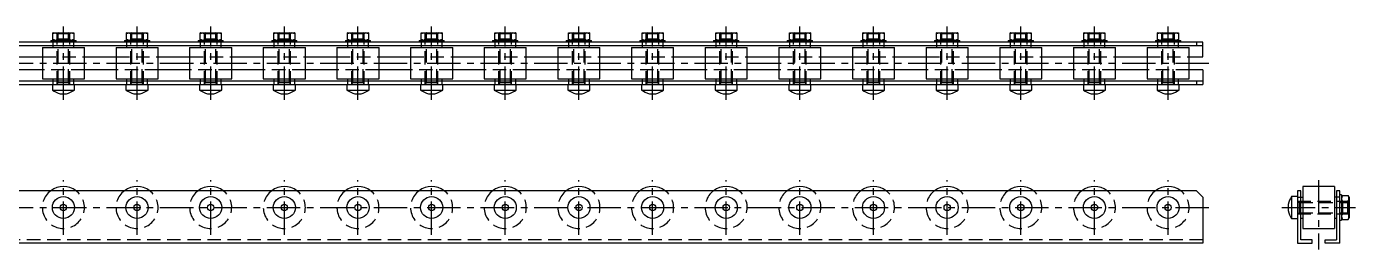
# Model space of a CAD drawing. Extents: x -3 to 1226, y -8 to 113.
# Drawn here: x 594 to 1226, y 7 to 113 of the extents above; entities that cross this region are included whole.
import ezdxf

# ---------------------------------------------------------------- set-up
doc = ezdxf.new("R2010")
doc.units = 0
doc.header["$LTSCALE"] = 0.5
doc.linetypes.add('CENTER', pattern=[50.8, 31.75, -6.35, 6.35, -6.35])
doc.linetypes.add('DASHED', pattern=[19.05, 12.7, -6.35])
for name, color, linetype in [('MSM_CENTER', 1, 'CENTER'), ('MSM_CONTINUOUS', 7, 'CONTINUOUS'), ('MSM_DASHED', 4, 'DASHED')]:
    doc.layers.add(name, color=color, linetype=linetype)

msp = doc.modelspace()

# ---------------------------------------------------------------- linework, layer by layer
at = {"layer": 'MSM_CENTER'}
for p, q in [((611.5, 78.24), (611.5, 113.24)), ((646.5, 78.24), (646.5, 113.24)), ((681.5, 78.24), (681.5, 113.24)), ((716.5, 78.24), (716.5, 113.24)), ((751.5, 78.24), (751.5, 113.24)), ((786.5, 78.24), (786.5, 113.24)), ((821.5, 78.24), (821.5, 113.24)), ((856.5, 78.24), (856.5, 113.24)), ((891.5, 78.24), (891.5, 113.24)), ((926.5, 78.24), (926.5, 113.24)), ((961.5, 78.24), (961.5, 113.24)), ((996.5, 78.24), (996.5, 113.24)), ((1031.5, 78.24), (1031.5, 113.24)), ((1066.5, 78.24), (1066.5, 113.24)), ((1101.5, 78.24), (1101.5, 113.24)), ((1136.5, 78.24), (1136.5, 113.24)), ((-3, 95.74), (1156, 95.74)), ((611.5, 14), (611.5, 40)), ((646.5, 14), (646.5, 40)), ((681.5, 14), (681.5, 40)), ((716.5, 14), (716.5, 40)), ((751.5, 14), (751.5, 40)), ((786.5, 14), (786.5, 40)), ((821.5, 14), (821.5, 40)), ((856.5, 14), (856.5, 40)), ((891.5, 14), (891.5, 40)), ((926.5, 14), (926.5, 40)), ((961.5, 14), (961.5, 40)), ((996.5, 14), (996.5, 40)), ((1031.5, 14), (1031.5, 40)), ((1066.5, 14), (1066.5, 40)), ((1101.5, 14), (1101.5, 40)), ((1136.5, 14), (1136.5, 40)), ((1208.03, 40), (1208.03, 7)), ((-3, 27), (1156, 27)), ((1190.53, 27), (1225.53, 27))]:
    msp.add_line(p, q, dxfattribs=at)
at = {"layer": 'MSM_CONTINUOUS'}
for p, q in [((606.6, 110.24), (606.5, 110.18)), ((606.5, 106.7), (606.5, 110.18)), ((606.6, 110.24), (616.4, 110.24)), ((611.5, 107.14), (611.5, 109.73)), ((616.5, 110.18), (616.4, 110.24)), ((616.5, 110.18), (616.5, 106.7)), ((641.6, 110.24), (641.5, 110.18)), ((641.5, 106.7), (641.5, 110.18)), ((641.6, 110.24), (651.4, 110.24)), ((646.5, 107.14), (646.5, 109.73)), ((651.5, 110.18), (651.4, 110.24)), ((651.5, 110.18), (651.5, 106.7)), ((676.6, 110.24), (676.5, 110.18)), ((676.5, 106.7), (676.5, 110.18)), ((676.6, 110.24), (686.4, 110.24)), ((681.5, 107.14), (681.5, 109.73)), ((686.5, 110.18), (686.4, 110.24)), ((686.5, 110.18), (686.5, 106.7)), ((711.6, 110.24), (711.5, 110.18)), ((711.5, 106.7), (711.5, 110.18)), ((711.6, 110.24), (721.4, 110.24)), ((716.5, 107.14), (716.5, 109.73)), ((721.5, 110.18), (721.4, 110.24)), ((721.5, 110.18), (721.5, 106.7)), ((746.6, 110.24), (746.5, 110.18)), ((746.5, 106.7), (746.5, 110.18)), ((746.6, 110.24), (756.4, 110.24)), ((751.5, 107.14), (751.5, 109.73)), ((756.5, 110.18), (756.4, 110.24)), ((756.5, 110.18), (756.5, 106.7)), ((781.6, 110.24), (781.5, 110.18)), ((781.5, 106.7), (781.5, 110.18)), ((781.6, 110.24), (791.4, 110.24)), ((786.5, 107.14), (786.5, 109.73)), ((791.5, 110.18), (791.4, 110.24)), ((791.5, 110.18), (791.5, 106.7)), ((816.6, 110.24), (816.5, 110.18)), ((816.5, 106.7), (816.5, 110.18)), ((816.6, 110.24), (826.4, 110.24)), ((821.5, 107.14), (821.5, 109.73)), ((826.5, 110.18), (826.4, 110.24)), ((826.5, 110.18), (826.5, 106.7)), ((851.6, 110.24), (851.5, 110.18)), ((851.5, 106.7), (851.5, 110.18)), ((851.6, 110.24), (861.4, 110.24)), ((856.5, 107.14), (856.5, 109.73)), ((861.5, 110.18), (861.4, 110.24)), ((861.5, 110.18), (861.5, 106.7)), ((886.6, 110.24), (886.5, 110.18)), ((886.5, 106.7), (886.5, 110.18)), ((886.6, 110.24), (896.4, 110.24)), ((891.5, 107.14), (891.5, 109.73)), ((896.5, 110.18), (896.4, 110.24)), ((896.5, 110.18), (896.5, 106.7)), ((921.6, 110.24), (921.5, 110.18)), ((921.5, 106.7), (921.5, 110.18)), ((921.6, 110.24), (931.4, 110.24)), ((926.5, 107.14), (926.5, 109.73)), ((931.5, 110.18), (931.4, 110.24)), ((931.5, 110.18), (931.5, 106.7)), ((956.6, 110.24), (956.5, 110.18)), ((956.5, 106.7), (956.5, 110.18)), ((956.6, 110.24), (966.4, 110.24)), ((961.5, 107.14), (961.5, 109.73)), ((966.5, 110.18), (966.4, 110.24)), ((966.5, 110.18), (966.5, 106.7)), ((991.6, 110.24), (991.5, 110.18)), ((991.5, 106.7), (991.5, 110.18)), ((991.6, 110.24), (1001.4, 110.24)), ((996.5, 107.14), (996.5, 109.73)), ((1001.5, 110.18), (1001.4, 110.24)), ((1001.5, 110.18), (1001.5, 106.7)), ((1026.6, 110.24), (1026.5, 110.18)), ((1026.5, 106.7), (1026.5, 110.18)), ((1026.6, 110.24), (1036.4, 110.24)), ((1031.5, 107.14), (1031.5, 109.73)), ((1036.5, 110.18), (1036.4, 110.24)), ((1036.5, 110.18), (1036.5, 106.7)), ((1061.6, 110.24), (1061.5, 110.18)), ((1061.5, 106.7), (1061.5, 110.18)), ((1061.6, 110.24), (1071.4, 110.24)), ((1066.5, 107.14), (1066.5, 109.73)), ((1071.5, 110.18), (1071.4, 110.24)), ((1071.5, 110.18), (1071.5, 106.7)), ((1096.6, 110.24), (1096.5, 110.18)), ((1096.5, 106.7), (1096.5, 110.18)), ((1096.6, 110.24), (1106.4, 110.24)), ((1101.5, 107.14), (1101.5, 109.73)), ((1106.5, 110.18), (1106.4, 110.24)), ((1106.5, 110.18), (1106.5, 106.7)), ((1131.6, 110.24), (1131.5, 110.18)), ((1131.5, 106.7), (1131.5, 110.18)), ((1131.6, 110.24), (1141.4, 110.24)), ((1136.5, 107.14), (1136.5, 109.73)), ((1141.5, 110.18), (1141.4, 110.24)), ((1141.5, 110.18), (1141.5, 106.7)), ((1153, 105.84), (0, 105.84)), ((0, 104.24), (1153, 104.24)), ((601.5, 103.24), (601.5, 88.24)), ((601.5, 103.24), (621.5, 103.24)), ((605.5, 106.64), (605.5, 105.84)), ((605.5, 106.64), (617.5, 106.64)), ((606.5, 106.7), (606.6, 106.64)), ((606.5, 104.24), (606.5, 103.24)), ((616.4, 106.64), (616.5, 106.7)), ((616.5, 103.24), (616.5, 104.24)), ((617.5, 105.84), (617.5, 106.64)), ((621.5, 88.24), (621.5, 103.24)), ((636.5, 103.24), (636.5, 88.24)), ((636.5, 103.24), (656.5, 103.24)), ((640.5, 106.64), (640.5, 105.84)), ((640.5, 106.64), (652.5, 106.64)), ((641.5, 106.7), (641.6, 106.64)), ((641.5, 104.24), (641.5, 103.24)), ((651.4, 106.64), (651.5, 106.7)), ((651.5, 103.24), (651.5, 104.24)), ((652.5, 105.84), (652.5, 106.64)), ((656.5, 88.24), (656.5, 103.24)), ((671.5, 103.24), (671.5, 88.24)), ((671.5, 103.24), (691.5, 103.24)), ((675.5, 106.64), (675.5, 105.84)), ((675.5, 106.64), (687.5, 106.64)), ((676.5, 106.7), (676.6, 106.64)), ((676.5, 104.24), (676.5, 103.24)), ((686.4, 106.64), (686.5, 106.7)), ((686.5, 103.24), (686.5, 104.24)), ((687.5, 105.84), (687.5, 106.64)), ((691.5, 88.24), (691.5, 103.24)), ((706.5, 103.24), (706.5, 88.24)), ((706.5, 103.24), (726.5, 103.24)), ((710.5, 106.64), (710.5, 105.84)), ((710.5, 106.64), (722.5, 106.64)), ((711.5, 106.7), (711.6, 106.64)), ((711.5, 104.24), (711.5, 103.24)), ((721.4, 106.64), (721.5, 106.7)), ((721.5, 103.24), (721.5, 104.24)), ((722.5, 105.84), (722.5, 106.64)), ((726.5, 88.24), (726.5, 103.24)), ((741.5, 103.24), (741.5, 88.24)), ((741.5, 103.24), (761.5, 103.24)), ((745.5, 106.64), (745.5, 105.84)), ((745.5, 106.64), (757.5, 106.64)), ((746.5, 106.7), (746.6, 106.64)), ((746.5, 104.24), (746.5, 103.24)), ((756.4, 106.64), (756.5, 106.7)), ((756.5, 103.24), (756.5, 104.24)), ((757.5, 105.84), (757.5, 106.64)), ((761.5, 88.24), (761.5, 103.24)), ((776.5, 103.24), (776.5, 88.24)), ((776.5, 103.24), (796.5, 103.24)), ((780.5, 106.64), (780.5, 105.84)), ((780.5, 106.64), (792.5, 106.64)), ((781.5, 106.7), (781.6, 106.64)), ((781.5, 104.24), (781.5, 103.24)), ((791.4, 106.64), (791.5, 106.7)), ((791.5, 103.24), (791.5, 104.24)), ((792.5, 105.84), (792.5, 106.64)), ((796.5, 88.24), (796.5, 103.24)), ((811.5, 103.24), (811.5, 88.24)), ((811.5, 103.24), (831.5, 103.24)), ((815.5, 106.64), (815.5, 105.84)), ((815.5, 106.64), (827.5, 106.64)), ((816.5, 106.7), (816.6, 106.64)), ((816.5, 104.24), (816.5, 103.24)), ((826.4, 106.64), (826.5, 106.7)), ((826.5, 103.24), (826.5, 104.24)), ((827.5, 105.84), (827.5, 106.64)), ((831.5, 88.24), (831.5, 103.24)), ((846.5, 103.24), (846.5, 88.24)), ((846.5, 103.24), (866.5, 103.24)), ((850.5, 106.64), (850.5, 105.84)), ((850.5, 106.64), (862.5, 106.64)), ((851.5, 106.7), (851.6, 106.64)), ((851.5, 104.24), (851.5, 103.24)), ((861.4, 106.64), (861.5, 106.7)), ((861.5, 103.24), (861.5, 104.24)), ((862.5, 105.84), (862.5, 106.64)), ((866.5, 88.24), (866.5, 103.24)), ((881.5, 103.24), (881.5, 88.24)), ((881.5, 103.24), (901.5, 103.24)), ((885.5, 106.64), (885.5, 105.84)), ((885.5, 106.64), (897.5, 106.64)), ((886.5, 106.7), (886.6, 106.64)), ((886.5, 104.24), (886.5, 103.24)), ((896.4, 106.64), (896.5, 106.7)), ((896.5, 103.24), (896.5, 104.24)), ((897.5, 105.84), (897.5, 106.64)), ((901.5, 88.24), (901.5, 103.24)), ((916.5, 103.24), (916.5, 88.24)), ((916.5, 103.24), (936.5, 103.24)), ((920.5, 106.64), (920.5, 105.84)), ((920.5, 106.64), (932.5, 106.64)), ((921.5, 106.7), (921.6, 106.64)), ((921.5, 104.24), (921.5, 103.24)), ((931.4, 106.64), (931.5, 106.7)), ((931.5, 103.24), (931.5, 104.24)), ((932.5, 105.84), (932.5, 106.64)), ((936.5, 88.24), (936.5, 103.24)), ((951.5, 103.24), (951.5, 88.24)), ((951.5, 103.24), (971.5, 103.24)), ((955.5, 106.64), (955.5, 105.84)), ((955.5, 106.64), (967.5, 106.64)), ((956.5, 106.7), (956.6, 106.64)), ((956.5, 104.24), (956.5, 103.24)), ((966.4, 106.64), (966.5, 106.7)), ((966.5, 103.24), (966.5, 104.24)), ((967.5, 105.84), (967.5, 106.64)), ((971.5, 88.24), (971.5, 103.24)), ((986.5, 103.24), (986.5, 88.24)), ((986.5, 103.24), (1006.5, 103.24)), ((990.5, 106.64), (990.5, 105.84)), ((990.5, 106.64), (1002.5, 106.64)), ((991.5, 106.7), (991.6, 106.64)), ((991.5, 104.24), (991.5, 103.24)), ((1001.4, 106.64), (1001.5, 106.7)), ((1001.5, 103.24), (1001.5, 104.24)), ((1002.5, 105.84), (1002.5, 106.64)), ((1006.5, 88.24), (1006.5, 103.24)), ((1021.5, 103.24), (1021.5, 88.24)), ((1021.5, 103.24), (1041.5, 103.24)), ((1025.5, 106.64), (1025.5, 105.84)), ((1025.5, 106.64), (1037.5, 106.64)), ((1026.5, 106.7), (1026.6, 106.64)), ((1026.5, 104.24), (1026.5, 103.24)), ((1036.4, 106.64), (1036.5, 106.7)), ((1036.5, 103.24), (1036.5, 104.24)), ((1037.5, 105.84), (1037.5, 106.64)), ((1041.5, 88.24), (1041.5, 103.24)), ((1056.5, 103.24), (1056.5, 88.24)), ((1056.5, 103.24), (1076.5, 103.24)), ((1060.5, 106.64), (1060.5, 105.84)), ((1060.5, 106.64), (1072.5, 106.64)), ((1061.5, 106.7), (1061.6, 106.64)), ((1061.5, 104.24), (1061.5, 103.24)), ((1071.4, 106.64), (1071.5, 106.7)), ((1071.5, 103.24), (1071.5, 104.24)), ((1072.5, 105.84), (1072.5, 106.64)), ((1076.5, 88.24), (1076.5, 103.24)), ((1091.5, 103.24), (1091.5, 88.24)), ((1091.5, 103.24), (1111.5, 103.24)), ((1095.5, 106.64), (1095.5, 105.84)), ((1095.5, 106.64), (1107.5, 106.64)), ((1096.5, 106.7), (1096.6, 106.64)), ((1096.5, 104.24), (1096.5, 103.24)), ((1106.4, 106.64), (1106.5, 106.7)), ((1106.5, 103.24), (1106.5, 104.24)), ((1107.5, 105.84), (1107.5, 106.64)), ((1111.5, 88.24), (1111.5, 103.24)), ((1126.5, 103.24), (1126.5, 88.24)), ((1126.5, 103.24), (1146.5, 103.24)), ((1130.5, 106.64), (1130.5, 105.84)), ((1130.5, 106.64), (1142.5, 106.64)), ((1131.5, 106.7), (1131.6, 106.64)), ((1131.5, 104.24), (1131.5, 103.24)), ((1141.4, 106.64), (1141.5, 106.7)), ((1141.5, 103.24), (1141.5, 104.24)), ((1142.5, 105.84), (1142.5, 106.64)), ((1146.5, 88.24), (1146.5, 103.24)), ((1150, 105.84), (1150, 104.24)), ((1153, 98.84), (1153, 105.84)), ((586.5, 98.84), (601.5, 98.84)), ((621.5, 98.84), (636.5, 98.84)), ((656.5, 98.84), (671.5, 98.84)), ((691.5, 98.84), (706.5, 98.84)), ((726.5, 98.84), (741.5, 98.84)), ((761.5, 98.84), (776.5, 98.84)), ((796.5, 98.84), (811.5, 98.84)), ((831.5, 98.84), (846.5, 98.84)), ((866.5, 98.84), (881.5, 98.84)), ((901.5, 98.84), (916.5, 98.84)), ((936.5, 98.84), (951.5, 98.84)), ((971.5, 98.84), (986.5, 98.84)), ((1006.5, 98.84), (1021.5, 98.84)), ((1041.5, 98.84), (1056.5, 98.84)), ((1076.5, 98.84), (1091.5, 98.84)), ((1111.5, 98.84), (1126.5, 98.84)), ((1146.5, 98.84), (1153, 98.84)), ((601.5, 92.64), (586.5, 92.64)), ((636.5, 92.64), (621.5, 92.64)), ((671.5, 92.64), (656.5, 92.64)), ((706.5, 92.64), (691.5, 92.64)), ((741.5, 92.64), (726.5, 92.64)), ((776.5, 92.64), (761.5, 92.64)), ((811.5, 92.64), (796.5, 92.64)), ((846.5, 92.64), (831.5, 92.64)), ((881.5, 92.64), (866.5, 92.64)), ((916.5, 92.64), (901.5, 92.64)), ((951.5, 92.64), (936.5, 92.64)), ((986.5, 92.64), (971.5, 92.64)), ((1021.5, 92.64), (1006.5, 92.64)), ((1056.5, 92.64), (1041.5, 92.64)), ((1091.5, 92.64), (1076.5, 92.64)), ((1126.5, 92.64), (1111.5, 92.64)), ((1153, 92.64), (1146.5, 92.64)), ((1153, 92.64), (1153, 85.64)), ((1153, 87.24), (0, 87.24)), ((0, 85.64), (1153, 85.64)), ((601.5, 88.24), (621.5, 88.24)), ((606.25, 85.64), (606.25, 82.93)), ((606.25, 82.93), (616.75, 82.93)), ((606.5, 88.24), (606.5, 87.24)), ((616.5, 87.24), (616.5, 88.24)), ((616.75, 82.93), (616.75, 85.64)), ((636.5, 88.24), (656.5, 88.24)), ((641.25, 85.64), (641.25, 82.93)), ((641.25, 82.93), (651.75, 82.93)), ((641.5, 88.24), (641.5, 87.24)), ((651.5, 87.24), (651.5, 88.24)), ((651.75, 82.93), (651.75, 85.64)), ((671.5, 88.24), (691.5, 88.24)), ((676.25, 85.64), (676.25, 82.93)), ((676.25, 82.93), (686.75, 82.93)), ((676.5, 88.24), (676.5, 87.24)), ((686.5, 87.24), (686.5, 88.24)), ((686.75, 82.93), (686.75, 85.64)), ((706.5, 88.24), (726.5, 88.24)), ((711.25, 85.64), (711.25, 82.93)), ((711.25, 82.93), (721.75, 82.93)), ((711.5, 88.24), (711.5, 87.24)), ((721.5, 87.24), (721.5, 88.24)), ((721.75, 82.93), (721.75, 85.64)), ((741.5, 88.24), (761.5, 88.24)), ((746.25, 85.64), (746.25, 82.93)), ((746.25, 82.93), (756.75, 82.93)), ((746.5, 88.24), (746.5, 87.24)), ((756.5, 87.24), (756.5, 88.24)), ((756.75, 82.93), (756.75, 85.64)), ((776.5, 88.24), (796.5, 88.24)), ((781.25, 85.64), (781.25, 82.93)), ((781.25, 82.93), (791.75, 82.93)), ((781.5, 88.24), (781.5, 87.24)), ((791.5, 87.24), (791.5, 88.24)), ((791.75, 82.93), (791.75, 85.64)), ((811.5, 88.24), (831.5, 88.24)), ((816.25, 85.64), (816.25, 82.93)), ((816.25, 82.93), (826.75, 82.93)), ((816.5, 88.24), (816.5, 87.24)), ((826.5, 87.24), (826.5, 88.24)), ((826.75, 82.93), (826.75, 85.64)), ((846.5, 88.24), (866.5, 88.24)), ((851.25, 85.64), (851.25, 82.93)), ((851.25, 82.93), (861.75, 82.93)), ((851.5, 88.24), (851.5, 87.24)), ((861.5, 87.24), (861.5, 88.24)), ((861.75, 82.93), (861.75, 85.64)), ((881.5, 88.24), (901.5, 88.24)), ((886.25, 85.64), (886.25, 82.93)), ((886.25, 82.93), (896.75, 82.93)), ((886.5, 88.24), (886.5, 87.24)), ((896.5, 87.24), (896.5, 88.24)), ((896.75, 82.93), (896.75, 85.64)), ((916.5, 88.24), (936.5, 88.24)), ((921.25, 85.64), (921.25, 82.93)), ((921.25, 82.93), (931.75, 82.93)), ((921.5, 88.24), (921.5, 87.24)), ((931.5, 87.24), (931.5, 88.24)), ((931.75, 82.93), (931.75, 85.64)), ((951.5, 88.24), (971.5, 88.24)), ((956.25, 85.64), (956.25, 82.93)), ((956.25, 82.93), (966.75, 82.93)), ((956.5, 88.24), (956.5, 87.24)), ((966.5, 87.24), (966.5, 88.24)), ((966.75, 82.93), (966.75, 85.64)), ((986.5, 88.24), (1006.5, 88.24)), ((991.25, 85.64), (991.25, 82.93)), ((991.25, 82.93), (1001.75, 82.93)), ((991.5, 88.24), (991.5, 87.24)), ((1001.5, 87.24), (1001.5, 88.24)), ((1001.75, 82.93), (1001.75, 85.64)), ((1021.5, 88.24), (1041.5, 88.24)), ((1026.25, 85.64), (1026.25, 82.93)), ((1026.25, 82.93), (1036.75, 82.93)), ((1026.5, 88.24), (1026.5, 87.24)), ((1036.5, 87.24), (1036.5, 88.24)), ((1036.75, 82.93), (1036.75, 85.64)), ((1056.5, 88.24), (1076.5, 88.24)), ((1061.25, 85.64), (1061.25, 82.93)), ((1061.25, 82.93), (1071.75, 82.93)), ((1061.5, 88.24), (1061.5, 87.24)), ((1071.5, 87.24), (1071.5, 88.24)), ((1071.75, 82.93), (1071.75, 85.64)), ((1091.5, 88.24), (1111.5, 88.24)), ((1096.25, 85.64), (1096.25, 82.93)), ((1096.25, 82.93), (1106.75, 82.93)), ((1096.5, 88.24), (1096.5, 87.24)), ((1106.5, 87.24), (1106.5, 88.24)), ((1106.75, 82.93), (1106.75, 85.64)), ((1126.5, 88.24), (1146.5, 88.24)), ((1131.25, 85.64), (1131.25, 82.93)), ((1131.25, 82.93), (1141.75, 82.93)), ((1131.5, 88.24), (1131.5, 87.24)), ((1141.5, 87.24), (1141.5, 88.24)), ((1141.75, 82.93), (1141.75, 85.64)), ((1150, 87.24), (1150, 85.64)), ((610.01, 81.24), (612.99, 81.24)), ((645.01, 81.24), (647.99, 81.24)), ((680.01, 81.24), (682.99, 81.24)), ((715.01, 81.24), (717.99, 81.24)), ((750.01, 81.24), (752.99, 81.24)), ((785.01, 81.24), (787.99, 81.24)), ((820.01, 81.24), (822.99, 81.24)), ((855.01, 81.24), (857.99, 81.24)), ((890.01, 81.24), (892.99, 81.24)), ((925.01, 81.24), (927.99, 81.24)), ((960.01, 81.24), (962.99, 81.24)), ((995.01, 81.24), (997.99, 81.24)), ((1030.01, 81.24), (1032.99, 81.24)), ((1065.01, 81.24), (1067.99, 81.24)), ((1100.01, 81.24), (1102.99, 81.24)), ((1135.01, 81.24), (1137.99, 81.24)), ((1150, 35), (3, 35)), ((1150, 35), (1153, 32)), ((1153, 32), (1153, 10)), ((1195.22, 32.25), (1195.22, 21.75)), ((1197.93, 32.25), (1195.22, 32.25)), ((1199.53, 35), (1197.93, 35)), ((1197.93, 35), (1197.93, 10)), ((1197.93, 32), (1200.53, 32)), ((1199.53, 11.6), (1199.53, 35)), ((1200.53, 37), (1200.53, 17)), ((1215.53, 37), (1200.53, 37)), ((1215.53, 37), (1215.53, 17)), ((1218.13, 32), (1215.53, 32)), ((1216.53, 35), (1216.53, 11.6)), ((1218.13, 35), (1216.53, 35)), ((1218.13, 10), (1218.13, 35)), ((1218.93, 33), (1218.13, 33)), ((1218.93, 33), (1218.93, 21)), ((1219.43, 32.77), (1218.93, 31.9)), ((1219.43, 32.77), (1222.02, 32.77)), ((1222.53, 31.9), (1222.02, 32.77)), ((1222.53, 31.9), (1222.53, 22.1)), ((1193.53, 28.49), (1193.53, 25.51)), ((1219.43, 29.89), (1222.02, 29.89)), ((1195.22, 21.75), (1197.93, 21.75)), ((1199.53, 22), (1200.53, 22)), ((1215.53, 22), (1216.53, 22)), ((1218.13, 21), (1218.93, 21)), ((1218.93, 22.1), (1219.43, 21.23)), ((1219.43, 24.11), (1222.02, 24.11)), ((1219.43, 21.23), (1222.02, 21.23)), ((1222.02, 21.23), (1222.53, 22.1)), ((1200.53, 17), (1215.53, 17)), ((1153, 10), (0, 10)), ((1197.93, 10), (1204.93, 10)), ((1204.93, 11.6), (1199.53, 11.6)), ((1204.93, 10), (1204.93, 11.6)), ((1211.13, 11.6), (1216.53, 11.6)), ((1211.13, 10), (1211.13, 11.6)), ((1218.13, 10), (1211.13, 10))]:
    msp.add_line(p, q, dxfattribs=at)
for centre, radius in [((611.5, 27), 5.25), ((646.5, 27), 5.25), ((681.5, 27), 5.25), ((716.5, 27), 5.25), ((751.5, 27), 5.25), ((786.5, 27), 5.25), ((821.5, 27), 5.25), ((856.5, 27), 5.25), ((891.5, 27), 5.25), ((926.5, 27), 5.25), ((961.5, 27), 5.25), ((996.5, 27), 5.25), ((1031.5, 27), 5.25), ((1066.5, 27), 5.25), ((1101.5, 27), 5.25), ((1136.5, 27), 5.25), ((611.5, 27), 1.49), ((646.5, 27), 1.49), ((681.5, 27), 1.49), ((716.5, 27), 1.49), ((751.5, 27), 1.49), ((786.5, 27), 1.49), ((821.5, 27), 1.49), ((856.5, 27), 1.49), ((891.5, 27), 1.49), ((926.5, 27), 1.49), ((961.5, 27), 1.49), ((996.5, 27), 1.49), ((1031.5, 27), 1.49), ((1066.5, 27), 1.49), ((1101.5, 27), 1.49), ((1136.5, 27), 1.49)]:
    msp.add_circle(centre, radius, dxfattribs=at)
for centre, radius, start, end in [((609, 102.81), 7.37, 70.15922, 109.84078), ((614, 102.81), 7.37, 70.15922, 109.84078), ((644, 102.81), 7.37, 70.15922, 109.84078), ((649, 102.81), 7.37, 70.15922, 109.84078), ((679, 102.81), 7.37, 70.15922, 109.84078), ((684, 102.81), 7.37, 70.15922, 109.84078), ((714, 102.81), 7.37, 70.15922, 109.84078), ((719, 102.81), 7.37, 70.15922, 109.84078), ((749, 102.81), 7.37, 70.15922, 109.84078), ((754, 102.81), 7.37, 70.15922, 109.84078), ((784, 102.81), 7.37, 70.15922, 109.84078), ((789, 102.81), 7.37, 70.15922, 109.84078), ((819, 102.81), 7.37, 70.15922, 109.84078), ((824, 102.81), 7.37, 70.15922, 109.84078), ((854, 102.81), 7.37, 70.15922, 109.84078), ((859, 102.81), 7.37, 70.15922, 109.84078), ((889, 102.81), 7.37, 70.15922, 109.84078), ((894, 102.81), 7.37, 70.15922, 109.84078), ((924, 102.81), 7.37, 70.15922, 109.84078), ((929, 102.81), 7.37, 70.15922, 109.84078), ((959, 102.81), 7.37, 70.15922, 109.84078), ((964, 102.81), 7.37, 70.15922, 109.84078), ((994, 102.81), 7.37, 70.15922, 109.84078), ((999, 102.81), 7.37, 70.15922, 109.84078), ((1029, 102.81), 7.37, 70.15922, 109.84078), ((1034, 102.81), 7.37, 70.15922, 109.84078), ((1064, 102.81), 7.37, 70.15922, 109.84078), ((1069, 102.81), 7.37, 70.15922, 109.84078), ((1099, 102.81), 7.37, 70.15922, 109.84078), ((1104, 102.81), 7.37, 70.15922, 109.84078), ((1134, 102.81), 7.37, 70.15922, 109.84078), ((1139, 102.81), 7.37, 70.15922, 109.84078), ((609, 114.07), 7.37, 250.15922, 289.84078), ((614, 114.07), 7.37, 250.15922, 289.84078), ((644, 114.07), 7.37, 250.15922, 289.84078), ((649, 114.07), 7.37, 250.15922, 289.84078), ((679, 114.07), 7.37, 250.15922, 289.84078), ((684, 114.07), 7.37, 250.15922, 289.84078), ((714, 114.07), 7.37, 250.15922, 289.84078), ((719, 114.07), 7.37, 250.15922, 289.84078), ((749, 114.07), 7.37, 250.15922, 289.84078), ((754, 114.07), 7.37, 250.15922, 289.84078), ((784, 114.07), 7.37, 250.15922, 289.84078), ((789, 114.07), 7.37, 250.15922, 289.84078), ((819, 114.07), 7.37, 250.15922, 289.84078), ((824, 114.07), 7.37, 250.15922, 289.84078), ((854, 114.07), 7.37, 250.15922, 289.84078), ((859, 114.07), 7.37, 250.15922, 289.84078), ((889, 114.07), 7.37, 250.15922, 289.84078), ((894, 114.07), 7.37, 250.15922, 289.84078), ((924, 114.07), 7.37, 250.15922, 289.84078), ((929, 114.07), 7.37, 250.15922, 289.84078), ((959, 114.07), 7.37, 250.15922, 289.84078), ((964, 114.07), 7.37, 250.15922, 289.84078), ((994, 114.07), 7.37, 250.15922, 289.84078), ((999, 114.07), 7.37, 250.15922, 289.84078), ((1029, 114.07), 7.37, 250.15922, 289.84078), ((1034, 114.07), 7.37, 250.15922, 289.84078), ((1064, 114.07), 7.37, 250.15922, 289.84078), ((1069, 114.07), 7.37, 250.15922, 289.84078), ((1099, 114.07), 7.37, 250.15922, 289.84078), ((1104, 114.07), 7.37, 250.15922, 289.84078), ((1134, 114.07), 7.37, 250.15922, 289.84078), ((1139, 114.07), 7.37, 250.15922, 289.84078), ((613.04, 92.97), 12.12, 235.94449, 255.52141), ((609.96, 92.97), 12.12, 284.47859, 304.05551), ((648.04, 92.97), 12.12, 235.94449, 255.52141), ((644.96, 92.97), 12.12, 284.47859, 304.05551), ((683.04, 92.97), 12.12, 235.94449, 255.52141), ((679.96, 92.97), 12.12, 284.47859, 304.05551), ((718.04, 92.97), 12.12, 235.94449, 255.52141), ((714.96, 92.97), 12.12, 284.47859, 304.05551), ((753.04, 92.97), 12.12, 235.94449, 255.52141), ((749.96, 92.97), 12.12, 284.47859, 304.05551), ((788.04, 92.97), 12.12, 235.94449, 255.52141), ((784.96, 92.97), 12.12, 284.47859, 304.05551), ((823.04, 92.97), 12.12, 235.94449, 255.52141), ((819.96, 92.97), 12.12, 284.47859, 304.05551), ((858.04, 92.97), 12.12, 235.94449, 255.52141), ((854.96, 92.97), 12.12, 284.47859, 304.05551), ((893.04, 92.97), 12.12, 235.94449, 255.52141), ((889.96, 92.97), 12.12, 284.47859, 304.05551), ((928.04, 92.97), 12.12, 235.94449, 255.52141), ((924.96, 92.97), 12.12, 284.47859, 304.05551), ((963.04, 92.97), 12.12, 235.94449, 255.52141), ((959.96, 92.97), 12.12, 284.47859, 304.05551), ((998.04, 92.97), 12.12, 235.94449, 255.52141), ((994.96, 92.97), 12.12, 284.47859, 304.05551), ((1033.04, 92.97), 12.12, 235.94449, 255.52141), ((1029.96, 92.97), 12.12, 284.47859, 304.05551), ((1068.04, 92.97), 12.12, 235.94449, 255.52141), ((1064.96, 92.97), 12.12, 284.47859, 304.05551), ((1103.04, 92.97), 12.12, 235.94449, 255.52141), ((1099.96, 92.97), 12.12, 284.47859, 304.05551), ((1138.04, 92.97), 12.12, 235.94449, 255.52141), ((1134.96, 92.97), 12.12, 284.47859, 304.05551), ((611.5, 27), 10, 53.1301, 126.8699), ((646.5, 27), 10, 53.1301, 126.8699), ((681.5, 27), 10, 53.1301, 126.8699), ((716.5, 27), 10, 53.1301, 126.8699), ((751.5, 27), 10, 53.1301, 126.8699), ((786.5, 27), 10, 53.1301, 126.8699), ((821.5, 27), 10, 53.1301, 126.8699), ((856.5, 27), 10, 53.1301, 126.8699), ((891.5, 27), 10, 53.1301, 126.8699), ((926.5, 27), 10, 53.1301, 126.8699), ((961.5, 27), 10, 53.1301, 126.8699), ((996.5, 27), 10, 53.1301, 126.8699), ((1031.5, 27), 10, 53.1301, 126.8699), ((1066.5, 27), 10, 53.1301, 126.8699), ((1101.5, 27), 10, 53.1301, 126.8699), ((1136.5, 27), 10, 53.1301, 126.8699), ((1205.26, 25.46), 12.12, 145.94449, 165.52141), ((1221.54, 31.33), 2.56, 154.35735, 214.35735), ((1219.91, 31.33), 2.56, 325.64265, 25.64265), ((1205.26, 28.54), 12.12, 194.47859, 214.05551), ((1228.59, 27), 9.61, 162.51237, 197.48763), ((1212.86, 27), 9.61, 342.51237, 17.48763), ((1221.54, 22.67), 2.56, 145.64265, 205.64265), ((1219.91, 22.67), 2.56, 334.35735, 34.35735)]:
    msp.add_arc(centre, radius, start, end, dxfattribs=at)
at = {"layer": 'MSM_DASHED'}
for p, q in [((607.96, 110.24), (608.5, 109.7)), ((609.04, 110.24), (608.5, 109.7)), ((614.5, 109.7), (608.5, 109.7)), ((608.5, 85.64), (608.5, 109.7)), ((609.04, 86.58), (609.04, 110.24)), ((613.96, 110.24), (614.5, 109.7)), ((613.96, 86.58), (613.96, 110.24)), ((615.04, 110.24), (614.5, 109.7)), ((614.5, 85.64), (614.5, 109.7)), ((642.96, 110.24), (643.5, 109.7)), ((644.04, 110.24), (643.5, 109.7)), ((649.5, 109.7), (643.5, 109.7)), ((643.5, 85.64), (643.5, 109.7)), ((644.04, 86.58), (644.04, 110.24)), ((648.96, 110.24), (649.5, 109.7)), ((648.96, 86.58), (648.96, 110.24)), ((650.04, 110.24), (649.5, 109.7)), ((649.5, 85.64), (649.5, 109.7)), ((677.96, 110.24), (678.5, 109.7)), ((679.04, 110.24), (678.5, 109.7)), ((684.5, 109.7), (678.5, 109.7)), ((678.5, 85.64), (678.5, 109.7)), ((679.04, 86.58), (679.04, 110.24)), ((683.96, 110.24), (684.5, 109.7)), ((683.96, 86.58), (683.96, 110.24)), ((685.04, 110.24), (684.5, 109.7)), ((684.5, 85.64), (684.5, 109.7)), ((712.96, 110.24), (713.5, 109.7)), ((714.04, 110.24), (713.5, 109.7)), ((719.5, 109.7), (713.5, 109.7)), ((713.5, 85.64), (713.5, 109.7)), ((714.04, 86.58), (714.04, 110.24)), ((718.96, 110.24), (719.5, 109.7)), ((718.96, 86.58), (718.96, 110.24)), ((720.04, 110.24), (719.5, 109.7)), ((719.5, 85.64), (719.5, 109.7)), ((747.96, 110.24), (748.5, 109.7)), ((749.04, 110.24), (748.5, 109.7)), ((754.5, 109.7), (748.5, 109.7)), ((748.5, 85.64), (748.5, 109.7)), ((749.04, 86.58), (749.04, 110.24)), ((753.96, 110.24), (754.5, 109.7)), ((753.96, 86.58), (753.96, 110.24)), ((755.04, 110.24), (754.5, 109.7)), ((754.5, 85.64), (754.5, 109.7)), ((782.96, 110.24), (783.5, 109.7)), ((784.04, 110.24), (783.5, 109.7)), ((789.5, 109.7), (783.5, 109.7)), ((783.5, 85.64), (783.5, 109.7)), ((784.04, 86.58), (784.04, 110.24)), ((788.96, 110.24), (789.5, 109.7)), ((788.96, 86.58), (788.96, 110.24)), ((790.04, 110.24), (789.5, 109.7)), ((789.5, 85.64), (789.5, 109.7)), ((817.96, 110.24), (818.5, 109.7)), ((819.04, 110.24), (818.5, 109.7)), ((824.5, 109.7), (818.5, 109.7)), ((818.5, 85.64), (818.5, 109.7)), ((819.04, 86.58), (819.04, 110.24)), ((823.96, 110.24), (824.5, 109.7)), ((823.96, 86.58), (823.96, 110.24)), ((825.04, 110.24), (824.5, 109.7)), ((824.5, 85.64), (824.5, 109.7)), ((852.96, 110.24), (853.5, 109.7)), ((854.04, 110.24), (853.5, 109.7)), ((859.5, 109.7), (853.5, 109.7)), ((853.5, 85.64), (853.5, 109.7)), ((854.04, 86.58), (854.04, 110.24)), ((858.96, 110.24), (859.5, 109.7)), ((858.96, 86.58), (858.96, 110.24)), ((860.04, 110.24), (859.5, 109.7)), ((859.5, 85.64), (859.5, 109.7)), ((887.96, 110.24), (888.5, 109.7)), ((889.04, 110.24), (888.5, 109.7)), ((894.5, 109.7), (888.5, 109.7)), ((888.5, 85.64), (888.5, 109.7)), ((889.04, 86.58), (889.04, 110.24)), ((893.96, 110.24), (894.5, 109.7)), ((893.96, 86.58), (893.96, 110.24)), ((895.04, 110.24), (894.5, 109.7)), ((894.5, 85.64), (894.5, 109.7)), ((922.96, 110.24), (923.5, 109.7)), ((924.04, 110.24), (923.5, 109.7)), ((929.5, 109.7), (923.5, 109.7)), ((923.5, 85.64), (923.5, 109.7)), ((924.04, 86.58), (924.04, 110.24)), ((928.96, 110.24), (929.5, 109.7)), ((928.96, 86.58), (928.96, 110.24)), ((930.04, 110.24), (929.5, 109.7)), ((929.5, 85.64), (929.5, 109.7)), ((957.96, 110.24), (958.5, 109.7)), ((959.04, 110.24), (958.5, 109.7)), ((964.5, 109.7), (958.5, 109.7)), ((958.5, 85.64), (958.5, 109.7)), ((959.04, 86.58), (959.04, 110.24)), ((963.96, 110.24), (964.5, 109.7)), ((963.96, 86.58), (963.96, 110.24)), ((965.04, 110.24), (964.5, 109.7)), ((964.5, 85.64), (964.5, 109.7)), ((992.96, 110.24), (993.5, 109.7)), ((994.04, 110.24), (993.5, 109.7)), ((999.5, 109.7), (993.5, 109.7)), ((993.5, 85.64), (993.5, 109.7)), ((994.04, 86.58), (994.04, 110.24)), ((998.96, 110.24), (999.5, 109.7)), ((998.96, 86.58), (998.96, 110.24)), ((1000.04, 110.24), (999.5, 109.7)), ((999.5, 85.64), (999.5, 109.7)), ((1027.96, 110.24), (1028.5, 109.7)), ((1029.04, 110.24), (1028.5, 109.7)), ((1034.5, 109.7), (1028.5, 109.7)), ((1028.5, 85.64), (1028.5, 109.7)), ((1029.04, 86.58), (1029.04, 110.24)), ((1033.96, 110.24), (1034.5, 109.7)), ((1033.96, 86.58), (1033.96, 110.24)), ((1035.04, 110.24), (1034.5, 109.7)), ((1034.5, 85.64), (1034.5, 109.7)), ((1062.96, 110.24), (1063.5, 109.7)), ((1064.04, 110.24), (1063.5, 109.7)), ((1069.5, 109.7), (1063.5, 109.7)), ((1063.5, 85.64), (1063.5, 109.7)), ((1064.04, 86.58), (1064.04, 110.24)), ((1068.96, 110.24), (1069.5, 109.7)), ((1068.96, 86.58), (1068.96, 110.24)), ((1070.04, 110.24), (1069.5, 109.7)), ((1069.5, 85.64), (1069.5, 109.7)), ((1097.96, 110.24), (1098.5, 109.7)), ((1099.04, 110.24), (1098.5, 109.7)), ((1104.5, 109.7), (1098.5, 109.7)), ((1098.5, 85.64), (1098.5, 109.7)), ((1099.04, 86.58), (1099.04, 110.24)), ((1103.96, 110.24), (1104.5, 109.7)), ((1103.96, 86.58), (1103.96, 110.24)), ((1105.04, 110.24), (1104.5, 109.7)), ((1104.5, 85.64), (1104.5, 109.7)), ((1132.96, 110.24), (1133.5, 109.7)), ((1134.04, 110.24), (1133.5, 109.7)), ((1139.5, 109.7), (1133.5, 109.7)), ((1133.5, 85.64), (1133.5, 109.7)), ((1134.04, 86.58), (1134.04, 110.24)), ((1138.96, 110.24), (1139.5, 109.7)), ((1138.96, 86.58), (1138.96, 110.24)), ((1140.04, 110.24), (1139.5, 109.7)), ((1139.5, 85.64), (1139.5, 109.7)), ((606.5, 105.84), (606.5, 104.24)), ((607.96, 106.64), (608.5, 107.18)), ((614.5, 107.18), (608.5, 107.18)), ((615.04, 106.64), (614.5, 107.18)), ((616.5, 104.24), (616.5, 105.84)), ((641.5, 105.84), (641.5, 104.24)), ((642.96, 106.64), (643.5, 107.18)), ((649.5, 107.18), (643.5, 107.18)), ((650.04, 106.64), (649.5, 107.18)), ((651.5, 104.24), (651.5, 105.84)), ((676.5, 105.84), (676.5, 104.24)), ((677.96, 106.64), (678.5, 107.18)), ((684.5, 107.18), (678.5, 107.18)), ((685.04, 106.64), (684.5, 107.18)), ((686.5, 104.24), (686.5, 105.84)), ((711.5, 105.84), (711.5, 104.24)), ((712.96, 106.64), (713.5, 107.18)), ((719.5, 107.18), (713.5, 107.18)), ((720.04, 106.64), (719.5, 107.18)), ((721.5, 104.24), (721.5, 105.84)), ((746.5, 105.84), (746.5, 104.24)), ((747.96, 106.64), (748.5, 107.18)), ((754.5, 107.18), (748.5, 107.18)), ((755.04, 106.64), (754.5, 107.18)), ((756.5, 104.24), (756.5, 105.84)), ((781.5, 105.84), (781.5, 104.24)), ((782.96, 106.64), (783.5, 107.18)), ((789.5, 107.18), (783.5, 107.18)), ((790.04, 106.64), (789.5, 107.18)), ((791.5, 104.24), (791.5, 105.84)), ((816.5, 105.84), (816.5, 104.24)), ((817.96, 106.64), (818.5, 107.18)), ((824.5, 107.18), (818.5, 107.18)), ((825.04, 106.64), (824.5, 107.18)), ((826.5, 104.24), (826.5, 105.84)), ((851.5, 105.84), (851.5, 104.24)), ((852.96, 106.64), (853.5, 107.18)), ((859.5, 107.18), (853.5, 107.18)), ((860.04, 106.64), (859.5, 107.18)), ((861.5, 104.24), (861.5, 105.84)), ((886.5, 105.84), (886.5, 104.24)), ((887.96, 106.64), (888.5, 107.18)), ((894.5, 107.18), (888.5, 107.18)), ((895.04, 106.64), (894.5, 107.18)), ((896.5, 104.24), (896.5, 105.84)), ((921.5, 105.84), (921.5, 104.24)), ((922.96, 106.64), (923.5, 107.18)), ((929.5, 107.18), (923.5, 107.18)), ((930.04, 106.64), (929.5, 107.18)), ((931.5, 104.24), (931.5, 105.84)), ((956.5, 105.84), (956.5, 104.24)), ((957.96, 106.64), (958.5, 107.18)), ((964.5, 107.18), (958.5, 107.18)), ((965.04, 106.64), (964.5, 107.18)), ((966.5, 104.24), (966.5, 105.84)), ((991.5, 105.84), (991.5, 104.24)), ((992.96, 106.64), (993.5, 107.18)), ((999.5, 107.18), (993.5, 107.18)), ((1000.04, 106.64), (999.5, 107.18)), ((1001.5, 104.24), (1001.5, 105.84)), ((1026.5, 105.84), (1026.5, 104.24)), ((1027.96, 106.64), (1028.5, 107.18)), ((1034.5, 107.18), (1028.5, 107.18)), ((1035.04, 106.64), (1034.5, 107.18)), ((1036.5, 104.24), (1036.5, 105.84)), ((1061.5, 105.84), (1061.5, 104.24)), ((1062.96, 106.64), (1063.5, 107.18)), ((1069.5, 107.18), (1063.5, 107.18)), ((1070.04, 106.64), (1069.5, 107.18)), ((1071.5, 104.24), (1071.5, 105.84)), ((1096.5, 105.84), (1096.5, 104.24)), ((1097.96, 106.64), (1098.5, 107.18)), ((1104.5, 107.18), (1098.5, 107.18)), ((1105.04, 106.64), (1104.5, 107.18)), ((1106.5, 104.24), (1106.5, 105.84)), ((1131.5, 105.84), (1131.5, 104.24)), ((1132.96, 106.64), (1133.5, 107.18)), ((1139.5, 107.18), (1133.5, 107.18)), ((1140.04, 106.64), (1139.5, 107.18)), ((1141.5, 104.24), (1141.5, 105.84)), ((601.5, 98.84), (621.5, 98.84)), ((636.5, 98.84), (656.5, 98.84)), ((671.5, 98.84), (691.5, 98.84)), ((706.5, 98.84), (726.5, 98.84)), ((741.5, 98.84), (761.5, 98.84)), ((776.5, 98.84), (796.5, 98.84)), ((811.5, 98.84), (831.5, 98.84)), ((846.5, 98.84), (866.5, 98.84)), ((881.5, 98.84), (901.5, 98.84)), ((916.5, 98.84), (936.5, 98.84)), ((951.5, 98.84), (971.5, 98.84)), ((986.5, 98.84), (1006.5, 98.84)), ((1021.5, 98.84), (1041.5, 98.84)), ((1056.5, 98.84), (1076.5, 98.84)), ((1091.5, 98.84), (1111.5, 98.84)), ((1126.5, 98.84), (1146.5, 98.84)), ((621.5, 92.64), (601.5, 92.64)), ((656.5, 92.64), (636.5, 92.64)), ((691.5, 92.64), (671.5, 92.64)), ((726.5, 92.64), (706.5, 92.64)), ((761.5, 92.64), (741.5, 92.64)), ((796.5, 92.64), (776.5, 92.64)), ((831.5, 92.64), (811.5, 92.64)), ((866.5, 92.64), (846.5, 92.64)), ((901.5, 92.64), (881.5, 92.64)), ((936.5, 92.64), (916.5, 92.64)), ((971.5, 92.64), (951.5, 92.64)), ((1006.5, 92.64), (986.5, 92.64)), ((1041.5, 92.64), (1021.5, 92.64)), ((1076.5, 92.64), (1056.5, 92.64)), ((1111.5, 92.64), (1091.5, 92.64)), ((1146.5, 92.64), (1126.5, 92.64)), ((606.5, 87.24), (606.5, 85.64)), ((608.5, 86.58), (614.5, 86.58)), ((608.5, 85.64), (609.04, 86.58)), ((614.5, 85.64), (613.96, 86.58)), ((616.5, 85.64), (616.5, 87.24)), ((641.5, 87.24), (641.5, 85.64)), ((643.5, 86.58), (649.5, 86.58)), ((643.5, 85.64), (644.04, 86.58)), ((649.5, 85.64), (648.96, 86.58)), ((651.5, 85.64), (651.5, 87.24)), ((676.5, 87.24), (676.5, 85.64)), ((678.5, 86.58), (684.5, 86.58)), ((678.5, 85.64), (679.04, 86.58)), ((684.5, 85.64), (683.96, 86.58)), ((686.5, 85.64), (686.5, 87.24)), ((711.5, 87.24), (711.5, 85.64)), ((713.5, 86.58), (719.5, 86.58)), ((713.5, 85.64), (714.04, 86.58)), ((719.5, 85.64), (718.96, 86.58)), ((721.5, 85.64), (721.5, 87.24)), ((746.5, 87.24), (746.5, 85.64)), ((748.5, 86.58), (754.5, 86.58)), ((748.5, 85.64), (749.04, 86.58)), ((754.5, 85.64), (753.96, 86.58)), ((756.5, 85.64), (756.5, 87.24)), ((781.5, 87.24), (781.5, 85.64)), ((783.5, 86.58), (789.5, 86.58)), ((783.5, 85.64), (784.04, 86.58)), ((789.5, 85.64), (788.96, 86.58)), ((791.5, 85.64), (791.5, 87.24)), ((816.5, 87.24), (816.5, 85.64)), ((818.5, 86.58), (824.5, 86.58)), ((818.5, 85.64), (819.04, 86.58)), ((824.5, 85.64), (823.96, 86.58)), ((826.5, 85.64), (826.5, 87.24)), ((851.5, 87.24), (851.5, 85.64)), ((853.5, 86.58), (859.5, 86.58)), ((853.5, 85.64), (854.04, 86.58)), ((859.5, 85.64), (858.96, 86.58)), ((861.5, 85.64), (861.5, 87.24)), ((886.5, 87.24), (886.5, 85.64)), ((888.5, 86.58), (894.5, 86.58)), ((888.5, 85.64), (889.04, 86.58)), ((894.5, 85.64), (893.96, 86.58)), ((896.5, 85.64), (896.5, 87.24)), ((921.5, 87.24), (921.5, 85.64)), ((923.5, 86.58), (929.5, 86.58)), ((923.5, 85.64), (924.04, 86.58)), ((929.5, 85.64), (928.96, 86.58)), ((931.5, 85.64), (931.5, 87.24)), ((956.5, 87.24), (956.5, 85.64)), ((958.5, 86.58), (964.5, 86.58)), ((958.5, 85.64), (959.04, 86.58)), ((964.5, 85.64), (963.96, 86.58)), ((966.5, 85.64), (966.5, 87.24)), ((991.5, 87.24), (991.5, 85.64)), ((993.5, 86.58), (999.5, 86.58)), ((993.5, 85.64), (994.04, 86.58)), ((999.5, 85.64), (998.96, 86.58)), ((1001.5, 85.64), (1001.5, 87.24)), ((1026.5, 87.24), (1026.5, 85.64)), ((1028.5, 86.58), (1034.5, 86.58)), ((1028.5, 85.64), (1029.04, 86.58)), ((1034.5, 85.64), (1033.96, 86.58)), ((1036.5, 85.64), (1036.5, 87.24)), ((1061.5, 87.24), (1061.5, 85.64)), ((1063.5, 86.58), (1069.5, 86.58)), ((1063.5, 85.64), (1064.04, 86.58)), ((1069.5, 85.64), (1068.96, 86.58)), ((1071.5, 85.64), (1071.5, 87.24)), ((1096.5, 87.24), (1096.5, 85.64)), ((1098.5, 86.58), (1104.5, 86.58)), ((1098.5, 85.64), (1099.04, 86.58)), ((1104.5, 85.64), (1103.96, 86.58)), ((1106.5, 85.64), (1106.5, 87.24)), ((1131.5, 87.24), (1131.5, 85.64)), ((1133.5, 86.58), (1139.5, 86.58)), ((1133.5, 85.64), (1134.04, 86.58)), ((1139.5, 85.64), (1138.96, 86.58)), ((1141.5, 85.64), (1141.5, 87.24)), ((1197.93, 30), (1221.99, 30)), ((1197.93, 30), (1198.86, 29.46)), ((1198.86, 30), (1198.86, 24)), ((1198.86, 29.46), (1222.53, 29.46)), ((1218.93, 30.54), (1219.47, 30)), ((1219.47, 24), (1219.47, 30)), ((1222.53, 30.54), (1221.99, 30)), ((1221.99, 24), (1221.99, 30)), ((1222.53, 29.46), (1221.99, 30)), ((1197.93, 24), (1198.86, 24.54)), ((1197.93, 24), (1221.99, 24)), ((1198.86, 24.54), (1222.53, 24.54)), ((1218.93, 23.46), (1219.47, 24)), ((1222.53, 24.54), (1221.99, 24)), ((1222.53, 23.46), (1221.99, 24)), ((1153, 11.6), (0, 11.6))]:
    msp.add_line(p, q, dxfattribs=at)
for centre in [(611.5, 27), (646.5, 27), (681.5, 27), (716.5, 27), (751.5, 27), (786.5, 27), (821.5, 27), (856.5, 27), (891.5, 27), (926.5, 27), (961.5, 27), (996.5, 27), (1031.5, 27), (1066.5, 27), (1101.5, 27), (1136.5, 27)]:
    msp.add_arc(centre, 10, 126.8699, 53.1301, dxfattribs=at)

doc.saveas('drawing.dxf')
